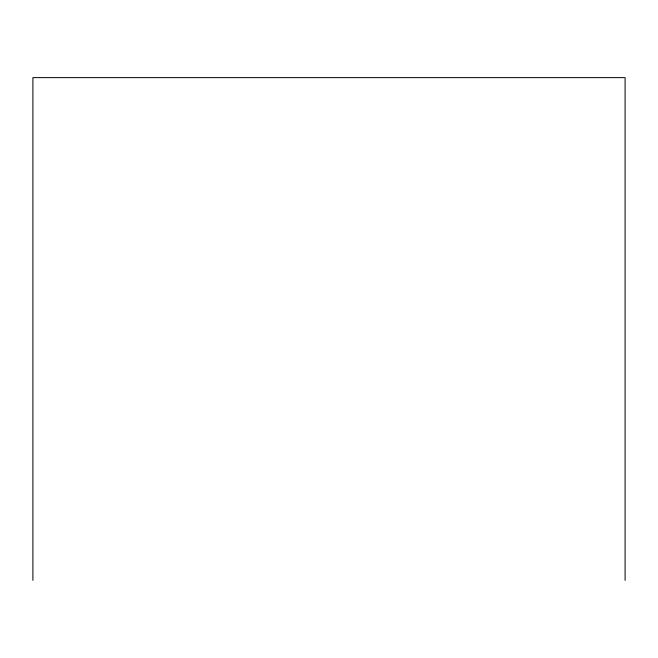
<?xml version="1.0" encoding="UTF-8"?>
<svg xmlns="http://www.w3.org/2000/svg" width="658" height="658" viewBox="0 0 658 658"><rect width="100%" height="100%" fill="white"/><g stroke="black" fill="none" stroke-linecap="round" stroke-linejoin="round"><path stroke-width="0.99" d="M625.1 580.372L625.1 77.628L32.9 77.628L32.9 580.372"/></g></svg>
